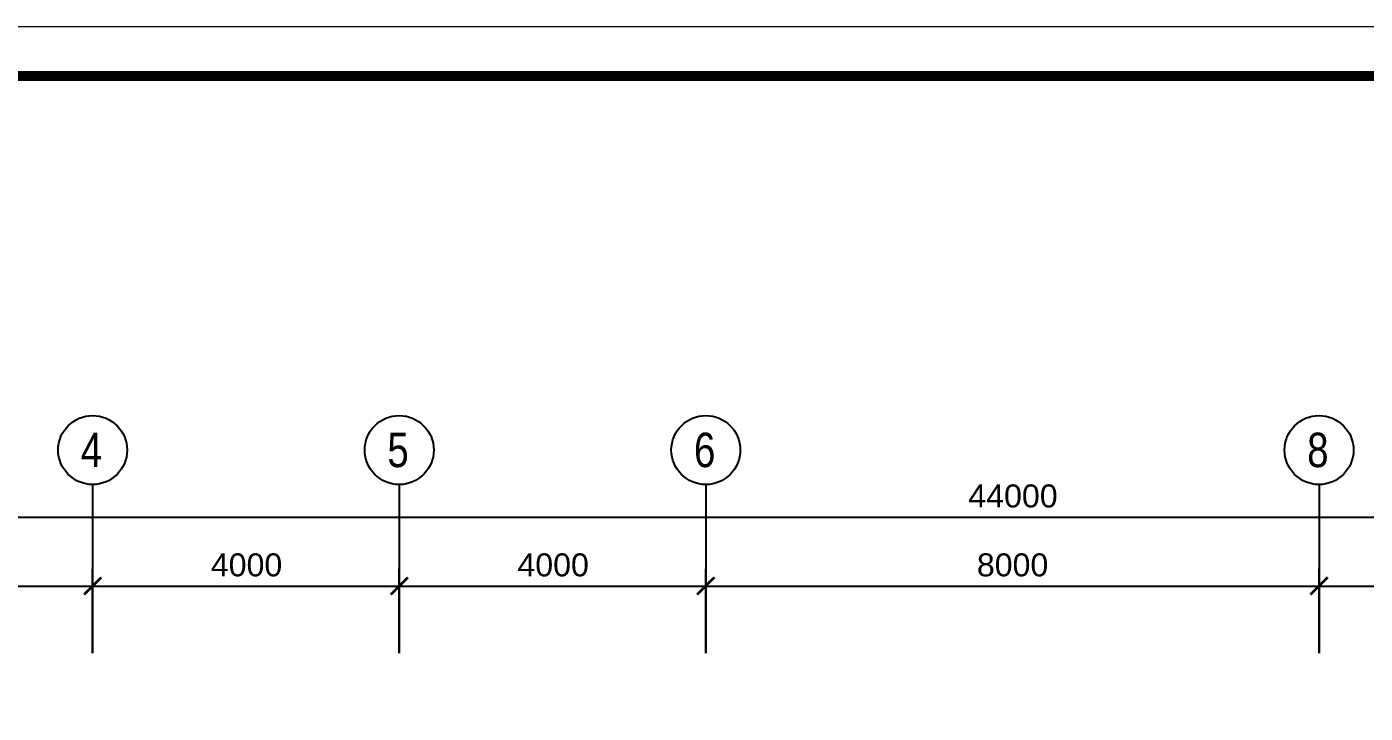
# Model space of a CAD drawing. Header units: millimetres. Extents: x 526420 to 928802, y 401925 to 509768.
# Drawn here: x 752917 to 770379, y 433926 to 442890 of the extents above; entities that cross this region are included whole.
import ezdxf

# ---------------------------------------------------------------- set-up
doc = ezdxf.new("R2010")
doc.units = ezdxf.units.MM
doc.header["$LTSCALE"] = 3000
doc.header["$MEASUREMENT"] = 0
doc.linetypes.add('CENTER', pattern=[2, 1.25, -0.25, 0.25, -0.25])
doc.layers.get('0').update_dxf_attribs({"linetype": 'CONTINUOUS'})
doc.layers.add('A', color=7, linetype='CONTINUOUS')
doc.styles.add('Arial', font='ARIAL.TTF')

msp = doc.modelspace()

# ---------------------------------------------------------------- linework, layer by layer
at = {"color": 0, "linetype": 'CENTER'}
for p, q in [((753776, 436913), (753776, 434713)), ((757776, 436913), (757776, 434713)), ((761776, 436913), (761776, 434713)), ((769776, 436913), (769776, 434713))]:
    msp.add_line(p, q, dxfattribs=at)
at = {"color": 0, "ltscale": 0.7}
for p, q in [((743626, 436488), (787926, 436488)), ((753776, 434713), (753776, 435813)), ((753776, 434713), (753776, 435813)), ((757776, 434713), (757776, 435813)), ((757776, 434713), (757776, 435813)), ((761776, 434713), (761776, 435813)), ((761776, 434713), (761776, 435813)), ((769776, 434713), (769776, 435813)), ((769776, 434713), (769776, 435813)), ((749626, 435588), (753926, 435588)), ((753626, 435588), (757926, 435588)), ((757626, 435588), (761926, 435588)), ((761626, 435588), (769926, 435588)), ((769626, 435588), (773926, 435588))]:
    msp.add_line(p, q, dxfattribs=at)
at = {"color": 0, "linetype": 'ByBlock', "const_width": 33.8}
for points in [[(753664, 435476), (753889, 435701)], [(753889, 435701), (753664, 435476)], [(757664, 435476), (757889, 435701)], [(757889, 435701), (757664, 435476)], [(761664, 435476), (761889, 435701)], [(761889, 435701), (761664, 435476)], [(769664, 435476), (769889, 435701)], [(769889, 435701), (769664, 435476)]]:
    msp.add_lwpolyline(points, dxfattribs=at)
at = {"color": 0, "ltscale": 5}
for centre in [(753776, 437363), (757776, 437363), (761776, 437363), (769776, 437363)]:
    msp.add_circle(centre, 450, dxfattribs=at)
at = {"layer": 'A', "linetype": 'ByBlock', "lineweight": 0}
for points in [[(793109, 442890), (737686, 442890), (737686, 403321), (793109, 403321)], [(738330, 403965), (792465, 403965), (792465, 442246), (738330, 442246)]]:
    msp.add_lwpolyline(points, close=True, dxfattribs=at)
at = {"layer": 'A', "linetype": 'ByBlock', "lineweight": 0, "const_width": 129}
msp.add_lwpolyline([(738330, 403965), (792465, 403965), (792465, 442246), (738330, 442246)], close=True, dxfattribs=at)

# ---------------------------------------------------------------- texts
at = {"color": 0, "style": 'Arial', "width": 0.8}
for s, p in [('4', (753621, 437140)), ('5', (757621, 437140)), ('6', (761621, 437140)), ('8', (769621, 437140))]:
    msp.add_text(s, height=450, dxfattribs=at).set_placement(p)
at = {"color": 0, "style": 'Arial'}
for s, p in [('44000', (765201, 436614)), ('4000', (755318, 435714)), ('4000', (759318, 435714)), ('8000', (765312, 435714))]:
    msp.add_text(s, height=300, dxfattribs=at).set_placement(p)

doc.saveas('drawing.dxf')
